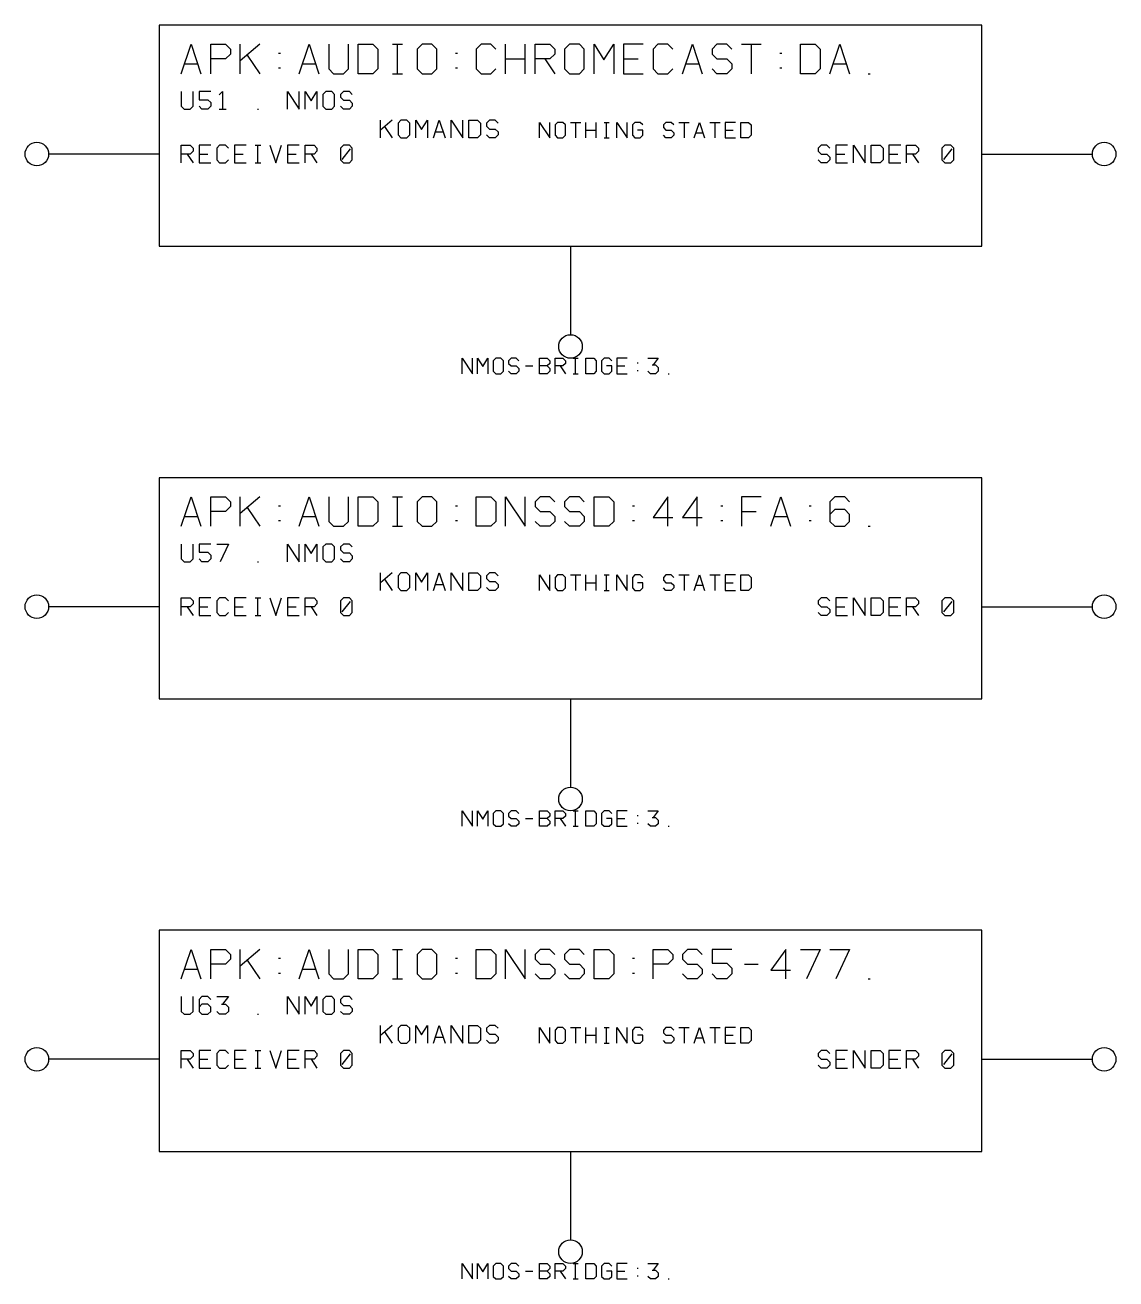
# Model space of a CAD drawing. Header units: millimetres. Extents: x 10 to 2534, y 10 to 1372.
# Drawn here: x 1071.1 to 1219.1, y 829.8 to 999.9 of the extents above; entities that cross this region are included whole.
import ezdxf

# ---------------------------------------------------------------- set-up
doc = ezdxf.new("R2010")
doc.units = ezdxf.units.MM
for name, color, linetype, lineweight in [('DEVICE', 7, 'CONTINUOUS', 25), ('LABEL', 8, 'CONTINUOUS', 25), ('PANE', 250, 'CONTINUOUS', 25), ('POINT', 4, 'CONTINUOUS', 25), ('PORT_BUS', 5, 'CONTINUOUS', 25), ('PORT_IN', 3, 'CONTINUOUS', 25), ('PORT_OUT', 30, 'CONTINUOUS', 25)]:
    doc.layers.add(name, color=color, linetype=linetype, lineweight=lineweight)

msp = doc.modelspace()

# ---------------------------------------------------------------- linework, layer by layer
at = {"layer": 'DEVICE'}
for points in [[(1089.3, 969.9), (1200.9, 969.9), (1200.9, 999.9), (1089.3, 999.9)], [(1089.3, 908.5), (1200.9, 908.5), (1200.9, 938.5), (1089.3, 938.5)], [(1089.3, 847.1), (1200.9, 847.1), (1200.9, 877.1), (1089.3, 877.1)]]:
    msp.add_lwpolyline(points, close=True, dxfattribs=at)
at = {"layer": 'LABEL'}
for points in [[(1092.3, 993.3), (1093.633333, 997.3), (1094.966667, 993.3)], [(1096.3, 993.3), (1096.3, 997.3), (1098.3, 997.3), (1098.966667, 996.633333), (1098.966667, 995.966667), (1098.3, 995.3), (1096.3, 995.3)], [(1100.3, 993.3), (1100.3, 997.3)], [(1102.966667, 997.3), (1100.3, 995.033333)], [(1108.3, 993.3), (1109.633333, 997.3), (1110.966667, 993.3)], [(1112.3, 997.3), (1112.3, 993.966667), (1112.966667, 993.3), (1114.3, 993.3), (1114.966667, 993.966667), (1114.966667, 997.3)], [(1116.3, 993.3), (1116.3, 997.3), (1118.3, 997.3), (1118.966667, 996.633333), (1118.966667, 993.966667), (1118.3, 993.3), (1116.3, 993.3)], [(1120.966667, 997.3), (1122.3, 997.3)], [(1121.633333, 993.3), (1121.633333, 997.3)], [(1124.966667, 993.3), (1126.3, 993.3), (1126.966667, 993.966667), (1126.966667, 996.633333), (1126.3, 997.3), (1124.966667, 997.3), (1124.3, 996.633333), (1124.3, 993.966667), (1124.966667, 993.3)], [(1134.966667, 996.633333), (1134.3, 997.3), (1132.966667, 997.3), (1132.3, 996.633333), (1132.3, 993.966667), (1132.966667, 993.3), (1134.3, 993.3), (1134.966667, 993.966667)], [(1136.3, 993.3), (1136.3, 997.3)], [(1138.966667, 993.3), (1138.966667, 997.3)], [(1140.3, 993.3), (1140.3, 997.3), (1142.3, 997.3), (1142.966667, 996.633333), (1142.966667, 995.966667), (1142.3, 995.3), (1140.3, 995.3)], [(1144.966667, 993.3), (1146.3, 993.3), (1146.966667, 993.966667), (1146.966667, 996.633333), (1146.3, 997.3), (1144.966667, 997.3), (1144.3, 996.633333), (1144.3, 993.966667), (1144.966667, 993.3)], [(1148.3, 993.3), (1148.3, 997.3), (1149.633333, 995.166667), (1150.966667, 997.3), (1150.966667, 993.3)], [(1154.966667, 997.3), (1152.3, 997.3), (1152.3, 993.3), (1154.966667, 993.3)], [(1158.966667, 996.633333), (1158.3, 997.3), (1156.966667, 997.3), (1156.3, 996.633333), (1156.3, 993.966667), (1156.966667, 993.3), (1158.3, 993.3), (1158.966667, 993.966667)], [(1160.3, 993.3), (1161.633333, 997.3), (1162.966667, 993.3)], [(1166.966667, 996.633333), (1166.3, 997.3), (1164.966667, 997.3), (1164.3, 996.633333), (1164.3, 995.966667), (1164.966667, 995.3), (1166.3, 995.3), (1166.966667, 994.633333), (1166.966667, 993.966667), (1166.3, 993.3), (1164.966667, 993.3), (1164.3, 993.966667)], [(1168.3, 997.3), (1170.966667, 997.3)], [(1169.633333, 997.3), (1169.633333, 993.3)], [(1176.3, 993.3), (1176.3, 997.3), (1178.3, 997.3), (1178.966667, 996.633333), (1178.966667, 993.966667), (1178.3, 993.3), (1176.3, 993.3)], [(1180.3, 993.3), (1181.633333, 997.3), (1182.966667, 993.3)], [(1101.233333, 995.833333), (1102.966667, 993.3)], [(1105.5, 996.1), (1105.766667, 996.1)], [(1129.5, 996.1), (1129.766667, 996.1)], [(1136.3, 995.3), (1138.966667, 995.3)], [(1141.633333, 995.3), (1142.966667, 993.3)], [(1152.3, 995.3), (1154.3, 995.3)], [(1173.5, 996.1), (1173.766667, 996.1)], [(1092.766667, 994.633333), (1094.5, 994.633333)], [(1105.5, 994.1), (1105.766667, 994.1)], [(1108.766667, 994.633333), (1110.5, 994.633333)], [(1129.5, 994.1), (1129.766667, 994.1)], [(1160.766667, 994.633333), (1162.5, 994.633333)], [(1173.5, 994.1), (1173.766667, 994.1)], [(1180.766667, 994.633333), (1182.5, 994.633333)], [(1120.966667, 993.3), (1122.3, 993.3)], [(1185.5, 993.3), (1185.766667, 993.3)], [(1092.3, 990.9), (1092.3, 988.9), (1092.7, 988.5), (1093.5, 988.5), (1093.9, 988.9), (1093.9, 990.9)], [(1096.3, 990.9), (1094.7, 990.9), (1094.7, 989.78), (1095.9, 989.78), (1096.3, 989.38), (1096.3, 988.9), (1095.9, 988.5), (1095.1, 988.5), (1094.7, 988.9)], [(1097.42, 990.42), (1097.9, 990.9), (1097.9, 988.5)], [(1106.7, 988.5), (1106.7, 990.9), (1108.3, 988.5), (1108.3, 990.9)], [(1109.1, 988.5), (1109.1, 990.9), (1109.9, 989.62), (1110.7, 990.9), (1110.7, 988.5)], [(1111.9, 988.5), (1112.7, 988.5), (1113.1, 988.9), (1113.1, 990.5), (1112.7, 990.9), (1111.9, 990.9), (1111.5, 990.5), (1111.5, 988.9), (1111.9, 988.5)], [(1115.5, 990.5), (1115.1, 990.9), (1114.3, 990.9), (1113.9, 990.5), (1113.9, 990.1), (1114.3, 989.7), (1115.1, 989.7), (1115.5, 989.3), (1115.5, 988.9), (1115.1, 988.5), (1114.3, 988.5), (1113.9, 988.9)], [(1097.42, 988.5), (1098.38, 988.5)], [(1102.62, 988.5), (1102.78, 988.5)], [(1092.3, 981.2), (1092.3, 983.6), (1093.5, 983.6), (1093.9, 983.2), (1093.9, 982.8), (1093.5, 982.4), (1092.3, 982.4)], [(1096.3, 983.6), (1094.7, 983.6), (1094.7, 981.2), (1096.3, 981.2)], [(1098.7, 983.2), (1098.3, 983.6), (1097.5, 983.6), (1097.1, 983.2), (1097.1, 981.6), (1097.5, 981.2), (1098.3, 981.2), (1098.7, 981.6)], [(1101.1, 983.6), (1099.5, 983.6), (1099.5, 981.2), (1101.1, 981.2)], [(1102.3, 983.6), (1103.1, 983.6)], [(1102.7, 981.2), (1102.7, 983.6)], [(1104.3, 983.6), (1105.1, 981.2), (1105.9, 983.6)], [(1108.3, 983.6), (1106.7, 983.6), (1106.7, 981.2), (1108.3, 981.2)], [(1109.1, 981.2), (1109.1, 983.6), (1110.3, 983.6), (1110.7, 983.2), (1110.7, 982.8), (1110.3, 982.4), (1109.1, 982.4)], [(1114.3, 981.2), (1115.1, 981.2), (1115.5, 981.6), (1115.5, 983.2), (1115.1, 983.6), (1114.3, 983.6), (1113.9, 983.2), (1113.9, 981.6), (1114.3, 981.2)], [(1180.3, 983.2), (1179.9, 983.6), (1179.1, 983.6), (1178.7, 983.2), (1178.7, 982.8), (1179.1, 982.4), (1179.9, 982.4), (1180.3, 982), (1180.3, 981.6), (1179.9, 981.2), (1179.1, 981.2), (1178.7, 981.6)], [(1182.7, 983.6), (1181.1, 983.6), (1181.1, 981.2), (1182.7, 981.2)], [(1183.5, 981.2), (1183.5, 983.6), (1185.1, 981.2), (1185.1, 983.6)], [(1185.9, 981.2), (1185.9, 983.6), (1187.1, 983.6), (1187.5, 983.2), (1187.5, 981.6), (1187.1, 981.2), (1185.9, 981.2)], [(1189.9, 983.6), (1188.3, 983.6), (1188.3, 981.2), (1189.9, 981.2)], [(1190.7, 981.2), (1190.7, 983.6), (1191.9, 983.6), (1192.3, 983.2), (1192.3, 982.8), (1191.9, 982.4), (1190.7, 982.4)], [(1195.9, 981.2), (1196.7, 981.2), (1197.1, 981.6), (1197.1, 983.2), (1196.7, 983.6), (1195.9, 983.6), (1195.5, 983.2), (1195.5, 981.6), (1195.9, 981.2)], [(1093.1, 982.4), (1093.9, 981.2)], [(1094.7, 982.4), (1095.9, 982.4)], [(1099.5, 982.4), (1100.7, 982.4)], [(1106.7, 982.4), (1107.9, 982.4)], [(1109.9, 982.4), (1110.7, 981.2)], [(1114.14, 981.68), (1115.26, 983.12)], [(1181.1, 982.4), (1182.3, 982.4)], [(1188.3, 982.4), (1189.5, 982.4)], [(1191.5, 982.4), (1192.3, 981.2)], [(1195.74, 981.68), (1196.86, 983.12)], [(1102.3, 981.2), (1103.1, 981.2)], [(1130.4, 952.6), (1130.4, 954.7), (1131.8, 952.6), (1131.8, 954.7)], [(1132.5, 952.6), (1132.5, 954.7), (1133.2, 953.58), (1133.9, 954.7), (1133.9, 952.6)], [(1134.95, 952.6), (1135.65, 952.6), (1136, 952.95), (1136, 954.35), (1135.65, 954.7), (1134.95, 954.7), (1134.6, 954.35), (1134.6, 952.95), (1134.95, 952.6)], [(1138.1, 954.35), (1137.75, 954.7), (1137.05, 954.7), (1136.7, 954.35), (1136.7, 954), (1137.05, 953.65), (1137.75, 953.65), (1138.1, 953.3), (1138.1, 952.95), (1137.75, 952.6), (1137.05, 952.6), (1136.7, 952.95)], [(1140.9, 952.6), (1140.9, 954.7), (1141.95, 954.7), (1142.3, 954.35), (1142.3, 954), (1141.95, 953.65), (1140.9, 953.65)], [(1143, 952.6), (1143, 954.7), (1144.05, 954.7), (1144.4, 954.35), (1144.4, 954), (1144.05, 953.65), (1143, 953.65)], [(1145.45, 954.7), (1146.15, 954.7)], [(1145.8, 952.6), (1145.8, 954.7)], [(1147.2, 952.6), (1147.2, 954.7), (1148.25, 954.7), (1148.6, 954.35), (1148.6, 952.95), (1148.25, 952.6), (1147.2, 952.6)], [(1150.7, 954.35), (1150.35, 954.7), (1149.65, 954.7), (1149.3, 954.35), (1149.3, 952.95), (1149.65, 952.6), (1150.35, 952.6), (1150.7, 952.95), (1150.7, 953.65), (1150, 953.65)], [(1152.8, 954.7), (1151.4, 954.7), (1151.4, 952.6), (1152.8, 952.6)], [(1155.6, 954.7), (1157, 954.7), (1156.3, 953.79)], [(1139.01, 953.65), (1139.99, 953.65)], [(1141.95, 953.65), (1142.3, 953.3), (1142.3, 952.95), (1141.95, 952.6), (1140.9, 952.6)], [(1143.7, 953.65), (1144.4, 952.6)], [(1145.45, 952.6), (1146.15, 952.6)], [(1151.4, 953.65), (1152.45, 953.65)], [(1154.13, 954.07), (1154.27, 954.07)], [(1154.13, 953.02), (1154.27, 953.02)], [(1156.16, 953.79), (1156.65, 953.79), (1157, 953.44), (1157, 952.95), (1156.65, 952.6), (1155.95, 952.6), (1155.6, 952.95)], [(1158.33, 952.6), (1158.47, 952.6)], [(1092.3, 931.9), (1093.633333, 935.9), (1094.966667, 931.9)], [(1096.3, 931.9), (1096.3, 935.9), (1098.3, 935.9), (1098.966667, 935.233333), (1098.966667, 934.566667), (1098.3, 933.9), (1096.3, 933.9)], [(1100.3, 931.9), (1100.3, 935.9)], [(1102.966667, 935.9), (1100.3, 933.633333)], [(1108.3, 931.9), (1109.633333, 935.9), (1110.966667, 931.9)], [(1112.3, 935.9), (1112.3, 932.566667), (1112.966667, 931.9), (1114.3, 931.9), (1114.966667, 932.566667), (1114.966667, 935.9)], [(1116.3, 931.9), (1116.3, 935.9), (1118.3, 935.9), (1118.966667, 935.233333), (1118.966667, 932.566667), (1118.3, 931.9), (1116.3, 931.9)], [(1120.966667, 935.9), (1122.3, 935.9)], [(1121.633333, 931.9), (1121.633333, 935.9)], [(1124.966667, 931.9), (1126.3, 931.9), (1126.966667, 932.566667), (1126.966667, 935.233333), (1126.3, 935.9), (1124.966667, 935.9), (1124.3, 935.233333), (1124.3, 932.566667), (1124.966667, 931.9)], [(1132.3, 931.9), (1132.3, 935.9), (1134.3, 935.9), (1134.966667, 935.233333), (1134.966667, 932.566667), (1134.3, 931.9), (1132.3, 931.9)], [(1136.3, 931.9), (1136.3, 935.9), (1138.966667, 931.9), (1138.966667, 935.9)], [(1142.966667, 935.233333), (1142.3, 935.9), (1140.966667, 935.9), (1140.3, 935.233333), (1140.3, 934.566667), (1140.966667, 933.9), (1142.3, 933.9), (1142.966667, 933.233333), (1142.966667, 932.566667), (1142.3, 931.9), (1140.966667, 931.9), (1140.3, 932.566667)], [(1146.966667, 935.233333), (1146.3, 935.9), (1144.966667, 935.9), (1144.3, 935.233333), (1144.3, 934.566667), (1144.966667, 933.9), (1146.3, 933.9), (1146.966667, 933.233333), (1146.966667, 932.566667), (1146.3, 931.9), (1144.966667, 931.9), (1144.3, 932.566667)], [(1148.3, 931.9), (1148.3, 935.9), (1150.3, 935.9), (1150.966667, 935.233333), (1150.966667, 932.566667), (1150.3, 931.9), (1148.3, 931.9)], [(1158.3, 931.9), (1158.3, 935.9), (1156.3, 933.1), (1158.966667, 933.1)], [(1162.3, 931.9), (1162.3, 935.9), (1160.3, 933.1), (1162.966667, 933.1)], [(1170.966667, 935.9), (1168.3, 935.9), (1168.3, 931.9)], [(1172.3, 931.9), (1173.633333, 935.9), (1174.966667, 931.9)], [(1182.966667, 935.233333), (1182.3, 935.9), (1180.966667, 935.9), (1180.3, 935.233333), (1180.3, 932.566667), (1180.966667, 931.9), (1182.3, 931.9), (1182.966667, 932.566667), (1182.966667, 933.5), (1182.3, 934.166667), (1180.966667, 934.166667), (1180.3, 933.5)], [(1101.233333, 934.433333), (1102.966667, 931.9)], [(1105.5, 934.7), (1105.766667, 934.7)], [(1129.5, 934.7), (1129.766667, 934.7)], [(1153.5, 934.7), (1153.766667, 934.7)], [(1165.5, 934.7), (1165.766667, 934.7)], [(1168.3, 933.9), (1170.3, 933.9)], [(1177.5, 934.7), (1177.766667, 934.7)], [(1092.766667, 933.233333), (1094.5, 933.233333)], [(1105.5, 932.7), (1105.766667, 932.7)], [(1108.766667, 933.233333), (1110.5, 933.233333)], [(1129.5, 932.7), (1129.766667, 932.7)], [(1153.5, 932.7), (1153.766667, 932.7)], [(1165.5, 932.7), (1165.766667, 932.7)], [(1172.766667, 933.233333), (1174.5, 933.233333)], [(1177.5, 932.7), (1177.766667, 932.7)], [(1120.966667, 931.9), (1122.3, 931.9)], [(1185.5, 931.9), (1185.766667, 931.9)], [(1092.3, 929.5), (1092.3, 927.5), (1092.7, 927.1), (1093.5, 927.1), (1093.9, 927.5), (1093.9, 929.5)], [(1096.3, 929.5), (1094.7, 929.5), (1094.7, 928.38), (1095.9, 928.38), (1096.3, 927.98), (1096.3, 927.5), (1095.9, 927.1), (1095.1, 927.1), (1094.7, 927.5)], [(1097.1, 929.5), (1098.7, 929.5), (1097.58, 927.1)], [(1106.7, 927.1), (1106.7, 929.5), (1108.3, 927.1), (1108.3, 929.5)], [(1109.1, 927.1), (1109.1, 929.5), (1109.9, 928.22), (1110.7, 929.5), (1110.7, 927.1)], [(1111.9, 927.1), (1112.7, 927.1), (1113.1, 927.5), (1113.1, 929.1), (1112.7, 929.5), (1111.9, 929.5), (1111.5, 929.1), (1111.5, 927.5), (1111.9, 927.1)], [(1115.5, 929.1), (1115.1, 929.5), (1114.3, 929.5), (1113.9, 929.1), (1113.9, 928.7), (1114.3, 928.3), (1115.1, 928.3), (1115.5, 927.9), (1115.5, 927.5), (1115.1, 927.1), (1114.3, 927.1), (1113.9, 927.5)], [(1102.62, 927.1), (1102.78, 927.1)], [(1092.3, 919.8), (1092.3, 922.2), (1093.5, 922.2), (1093.9, 921.8), (1093.9, 921.4), (1093.5, 921), (1092.3, 921)], [(1096.3, 922.2), (1094.7, 922.2), (1094.7, 919.8), (1096.3, 919.8)], [(1098.7, 921.8), (1098.3, 922.2), (1097.5, 922.2), (1097.1, 921.8), (1097.1, 920.2), (1097.5, 919.8), (1098.3, 919.8), (1098.7, 920.2)], [(1101.1, 922.2), (1099.5, 922.2), (1099.5, 919.8), (1101.1, 919.8)], [(1102.3, 922.2), (1103.1, 922.2)], [(1102.7, 919.8), (1102.7, 922.2)], [(1104.3, 922.2), (1105.1, 919.8), (1105.9, 922.2)], [(1108.3, 922.2), (1106.7, 922.2), (1106.7, 919.8), (1108.3, 919.8)], [(1109.1, 919.8), (1109.1, 922.2), (1110.3, 922.2), (1110.7, 921.8), (1110.7, 921.4), (1110.3, 921), (1109.1, 921)], [(1114.3, 919.8), (1115.1, 919.8), (1115.5, 920.2), (1115.5, 921.8), (1115.1, 922.2), (1114.3, 922.2), (1113.9, 921.8), (1113.9, 920.2), (1114.3, 919.8)], [(1180.3, 921.8), (1179.9, 922.2), (1179.1, 922.2), (1178.7, 921.8), (1178.7, 921.4), (1179.1, 921), (1179.9, 921), (1180.3, 920.6), (1180.3, 920.2), (1179.9, 919.8), (1179.1, 919.8), (1178.7, 920.2)], [(1182.7, 922.2), (1181.1, 922.2), (1181.1, 919.8), (1182.7, 919.8)], [(1183.5, 919.8), (1183.5, 922.2), (1185.1, 919.8), (1185.1, 922.2)], [(1185.9, 919.8), (1185.9, 922.2), (1187.1, 922.2), (1187.5, 921.8), (1187.5, 920.2), (1187.1, 919.8), (1185.9, 919.8)], [(1189.9, 922.2), (1188.3, 922.2), (1188.3, 919.8), (1189.9, 919.8)], [(1190.7, 919.8), (1190.7, 922.2), (1191.9, 922.2), (1192.3, 921.8), (1192.3, 921.4), (1191.9, 921), (1190.7, 921)], [(1195.9, 919.8), (1196.7, 919.8), (1197.1, 920.2), (1197.1, 921.8), (1196.7, 922.2), (1195.9, 922.2), (1195.5, 921.8), (1195.5, 920.2), (1195.9, 919.8)], [(1093.1, 921), (1093.9, 919.8)], [(1094.7, 921), (1095.9, 921)], [(1099.5, 921), (1100.7, 921)], [(1106.7, 921), (1107.9, 921)], [(1109.9, 921), (1110.7, 919.8)], [(1114.14, 920.28), (1115.26, 921.72)], [(1181.1, 921), (1182.3, 921)], [(1188.3, 921), (1189.5, 921)], [(1191.5, 921), (1192.3, 919.8)], [(1195.74, 920.28), (1196.86, 921.72)], [(1102.3, 919.8), (1103.1, 919.8)], [(1130.4, 891.2), (1130.4, 893.3), (1131.8, 891.2), (1131.8, 893.3)], [(1132.5, 891.2), (1132.5, 893.3), (1133.2, 892.18), (1133.9, 893.3), (1133.9, 891.2)], [(1134.95, 891.2), (1135.65, 891.2), (1136, 891.55), (1136, 892.95), (1135.65, 893.3), (1134.95, 893.3), (1134.6, 892.95), (1134.6, 891.55), (1134.95, 891.2)], [(1138.1, 892.95), (1137.75, 893.3), (1137.05, 893.3), (1136.7, 892.95), (1136.7, 892.6), (1137.05, 892.25), (1137.75, 892.25), (1138.1, 891.9), (1138.1, 891.55), (1137.75, 891.2), (1137.05, 891.2), (1136.7, 891.55)], [(1140.9, 891.2), (1140.9, 893.3), (1141.95, 893.3), (1142.3, 892.95), (1142.3, 892.6), (1141.95, 892.25), (1140.9, 892.25)], [(1143, 891.2), (1143, 893.3), (1144.05, 893.3), (1144.4, 892.95), (1144.4, 892.6), (1144.05, 892.25), (1143, 892.25)], [(1145.45, 893.3), (1146.15, 893.3)], [(1145.8, 891.2), (1145.8, 893.3)], [(1147.2, 891.2), (1147.2, 893.3), (1148.25, 893.3), (1148.6, 892.95), (1148.6, 891.55), (1148.25, 891.2), (1147.2, 891.2)], [(1150.7, 892.95), (1150.35, 893.3), (1149.65, 893.3), (1149.3, 892.95), (1149.3, 891.55), (1149.65, 891.2), (1150.35, 891.2), (1150.7, 891.55), (1150.7, 892.25), (1150, 892.25)], [(1152.8, 893.3), (1151.4, 893.3), (1151.4, 891.2), (1152.8, 891.2)], [(1155.6, 893.3), (1157, 893.3), (1156.3, 892.39)], [(1139.01, 892.25), (1139.99, 892.25)], [(1141.95, 892.25), (1142.3, 891.9), (1142.3, 891.55), (1141.95, 891.2), (1140.9, 891.2)], [(1143.7, 892.25), (1144.4, 891.2)], [(1151.4, 892.25), (1152.45, 892.25)], [(1154.13, 892.67), (1154.27, 892.67)], [(1154.13, 891.62), (1154.27, 891.62)], [(1156.16, 892.39), (1156.65, 892.39), (1157, 892.04), (1157, 891.55), (1156.65, 891.2), (1155.95, 891.2), (1155.6, 891.55)], [(1145.45, 891.2), (1146.15, 891.2)], [(1158.33, 891.2), (1158.47, 891.2)], [(1092.3, 870.5), (1093.633333, 874.5), (1094.966667, 870.5)], [(1096.3, 870.5), (1096.3, 874.5), (1098.3, 874.5), (1098.966667, 873.833333), (1098.966667, 873.166667), (1098.3, 872.5), (1096.3, 872.5)], [(1100.3, 870.5), (1100.3, 874.5)], [(1102.966667, 874.5), (1100.3, 872.233333)], [(1108.3, 870.5), (1109.633333, 874.5), (1110.966667, 870.5)], [(1112.3, 874.5), (1112.3, 871.166667), (1112.966667, 870.5), (1114.3, 870.5), (1114.966667, 871.166667), (1114.966667, 874.5)], [(1116.3, 870.5), (1116.3, 874.5), (1118.3, 874.5), (1118.966667, 873.833333), (1118.966667, 871.166667), (1118.3, 870.5), (1116.3, 870.5)], [(1120.966667, 874.5), (1122.3, 874.5)], [(1121.633333, 870.5), (1121.633333, 874.5)], [(1124.966667, 870.5), (1126.3, 870.5), (1126.966667, 871.166667), (1126.966667, 873.833333), (1126.3, 874.5), (1124.966667, 874.5), (1124.3, 873.833333), (1124.3, 871.166667), (1124.966667, 870.5)], [(1132.3, 870.5), (1132.3, 874.5), (1134.3, 874.5), (1134.966667, 873.833333), (1134.966667, 871.166667), (1134.3, 870.5), (1132.3, 870.5)], [(1136.3, 870.5), (1136.3, 874.5), (1138.966667, 870.5), (1138.966667, 874.5)], [(1142.966667, 873.833333), (1142.3, 874.5), (1140.966667, 874.5), (1140.3, 873.833333), (1140.3, 873.166667), (1140.966667, 872.5), (1142.3, 872.5), (1142.966667, 871.833333), (1142.966667, 871.166667), (1142.3, 870.5), (1140.966667, 870.5), (1140.3, 871.166667)], [(1146.966667, 873.833333), (1146.3, 874.5), (1144.966667, 874.5), (1144.3, 873.833333), (1144.3, 873.166667), (1144.966667, 872.5), (1146.3, 872.5), (1146.966667, 871.833333), (1146.966667, 871.166667), (1146.3, 870.5), (1144.966667, 870.5), (1144.3, 871.166667)], [(1148.3, 870.5), (1148.3, 874.5), (1150.3, 874.5), (1150.966667, 873.833333), (1150.966667, 871.166667), (1150.3, 870.5), (1148.3, 870.5)], [(1156.3, 870.5), (1156.3, 874.5), (1158.3, 874.5), (1158.966667, 873.833333), (1158.966667, 873.166667), (1158.3, 872.5), (1156.3, 872.5)], [(1162.966667, 873.833333), (1162.3, 874.5), (1160.966667, 874.5), (1160.3, 873.833333), (1160.3, 873.166667), (1160.966667, 872.5), (1162.3, 872.5), (1162.966667, 871.833333), (1162.966667, 871.166667), (1162.3, 870.5), (1160.966667, 870.5), (1160.3, 871.166667)], [(1166.966667, 874.5), (1164.3, 874.5), (1164.3, 872.633333), (1166.3, 872.633333), (1166.966667, 871.966667), (1166.966667, 871.166667), (1166.3, 870.5), (1164.966667, 870.5), (1164.3, 871.166667)], [(1174.3, 870.5), (1174.3, 874.5), (1172.3, 871.7), (1174.966667, 871.7)], [(1176.3, 874.5), (1178.966667, 874.5), (1177.1, 870.5)], [(1180.3, 874.5), (1182.966667, 874.5), (1181.1, 870.5)], [(1101.233333, 873.033333), (1102.966667, 870.5)], [(1105.5, 873.3), (1105.766667, 873.3)], [(1129.5, 873.3), (1129.766667, 873.3)], [(1153.5, 873.3), (1153.766667, 873.3)], [(1092.766667, 871.833333), (1094.5, 871.833333)], [(1105.5, 871.3), (1105.766667, 871.3)], [(1108.766667, 871.833333), (1110.5, 871.833333)], [(1129.5, 871.3), (1129.766667, 871.3)], [(1153.5, 871.3), (1153.766667, 871.3)], [(1168.7, 872.5), (1170.566667, 872.5)], [(1120.966667, 870.5), (1122.3, 870.5)], [(1185.5, 870.5), (1185.766667, 870.5)], [(1092.3, 868.1), (1092.3, 866.1), (1092.7, 865.7), (1093.5, 865.7), (1093.9, 866.1), (1093.9, 868.1)], [(1096.3, 867.7), (1095.9, 868.1), (1095.1, 868.1), (1094.7, 867.7), (1094.7, 866.1), (1095.1, 865.7), (1095.9, 865.7), (1096.3, 866.1), (1096.3, 866.66), (1095.9, 867.06), (1095.1, 867.06), (1094.7, 866.66)], [(1097.1, 868.1), (1098.7, 868.1), (1097.9, 867.06)], [(1106.7, 865.7), (1106.7, 868.1), (1108.3, 865.7), (1108.3, 868.1)], [(1109.1, 865.7), (1109.1, 868.1), (1109.9, 866.82), (1110.7, 868.1), (1110.7, 865.7)], [(1111.9, 865.7), (1112.7, 865.7), (1113.1, 866.1), (1113.1, 867.7), (1112.7, 868.1), (1111.9, 868.1), (1111.5, 867.7), (1111.5, 866.1), (1111.9, 865.7)], [(1115.5, 867.7), (1115.1, 868.1), (1114.3, 868.1), (1113.9, 867.7), (1113.9, 867.3), (1114.3, 866.9), (1115.1, 866.9), (1115.5, 866.5), (1115.5, 866.1), (1115.1, 865.7), (1114.3, 865.7), (1113.9, 866.1)], [(1097.74, 867.06), (1098.3, 867.06), (1098.7, 866.66), (1098.7, 866.1), (1098.3, 865.7), (1097.5, 865.7), (1097.1, 866.1)], [(1102.62, 865.7), (1102.78, 865.7)], [(1092.3, 858.4), (1092.3, 860.8), (1093.5, 860.8), (1093.9, 860.4), (1093.9, 860), (1093.5, 859.6), (1092.3, 859.6)], [(1096.3, 860.8), (1094.7, 860.8), (1094.7, 858.4), (1096.3, 858.4)], [(1098.7, 860.4), (1098.3, 860.8), (1097.5, 860.8), (1097.1, 860.4), (1097.1, 858.8), (1097.5, 858.4), (1098.3, 858.4), (1098.7, 858.8)], [(1101.1, 860.8), (1099.5, 860.8), (1099.5, 858.4), (1101.1, 858.4)], [(1102.3, 860.8), (1103.1, 860.8)], [(1102.7, 858.4), (1102.7, 860.8)], [(1104.3, 860.8), (1105.1, 858.4), (1105.9, 860.8)], [(1108.3, 860.8), (1106.7, 860.8), (1106.7, 858.4), (1108.3, 858.4)], [(1109.1, 858.4), (1109.1, 860.8), (1110.3, 860.8), (1110.7, 860.4), (1110.7, 860), (1110.3, 859.6), (1109.1, 859.6)], [(1114.3, 858.4), (1115.1, 858.4), (1115.5, 858.8), (1115.5, 860.4), (1115.1, 860.8), (1114.3, 860.8), (1113.9, 860.4), (1113.9, 858.8), (1114.3, 858.4)], [(1180.3, 860.4), (1179.9, 860.8), (1179.1, 860.8), (1178.7, 860.4), (1178.7, 860), (1179.1, 859.6), (1179.9, 859.6), (1180.3, 859.2), (1180.3, 858.8), (1179.9, 858.4), (1179.1, 858.4), (1178.7, 858.8)], [(1182.7, 860.8), (1181.1, 860.8), (1181.1, 858.4), (1182.7, 858.4)], [(1183.5, 858.4), (1183.5, 860.8), (1185.1, 858.4), (1185.1, 860.8)], [(1185.9, 858.4), (1185.9, 860.8), (1187.1, 860.8), (1187.5, 860.4), (1187.5, 858.8), (1187.1, 858.4), (1185.9, 858.4)], [(1189.9, 860.8), (1188.3, 860.8), (1188.3, 858.4), (1189.9, 858.4)], [(1190.7, 858.4), (1190.7, 860.8), (1191.9, 860.8), (1192.3, 860.4), (1192.3, 860), (1191.9, 859.6), (1190.7, 859.6)], [(1195.9, 858.4), (1196.7, 858.4), (1197.1, 858.8), (1197.1, 860.4), (1196.7, 860.8), (1195.9, 860.8), (1195.5, 860.4), (1195.5, 858.8), (1195.9, 858.4)], [(1093.1, 859.6), (1093.9, 858.4)], [(1094.7, 859.6), (1095.9, 859.6)], [(1099.5, 859.6), (1100.7, 859.6)], [(1106.7, 859.6), (1107.9, 859.6)], [(1109.9, 859.6), (1110.7, 858.4)], [(1114.14, 858.88), (1115.26, 860.32)], [(1181.1, 859.6), (1182.3, 859.6)], [(1188.3, 859.6), (1189.5, 859.6)], [(1191.5, 859.6), (1192.3, 858.4)], [(1195.74, 858.88), (1196.86, 860.32)], [(1102.3, 858.4), (1103.1, 858.4)], [(1130.4, 829.8), (1130.4, 831.9), (1131.8, 829.8), (1131.8, 831.9)], [(1132.5, 829.8), (1132.5, 831.9), (1133.2, 830.78), (1133.9, 831.9), (1133.9, 829.8)], [(1134.95, 829.8), (1135.65, 829.8), (1136, 830.15), (1136, 831.55), (1135.65, 831.9), (1134.95, 831.9), (1134.6, 831.55), (1134.6, 830.15), (1134.95, 829.8)], [(1138.1, 831.55), (1137.75, 831.9), (1137.05, 831.9), (1136.7, 831.55), (1136.7, 831.2), (1137.05, 830.85), (1137.75, 830.85), (1138.1, 830.5), (1138.1, 830.15), (1137.75, 829.8), (1137.05, 829.8), (1136.7, 830.15)], [(1140.9, 829.8), (1140.9, 831.9), (1141.95, 831.9), (1142.3, 831.55), (1142.3, 831.2), (1141.95, 830.85), (1140.9, 830.85)], [(1143, 829.8), (1143, 831.9), (1144.05, 831.9), (1144.4, 831.55), (1144.4, 831.2), (1144.05, 830.85), (1143, 830.85)], [(1145.45, 831.9), (1146.15, 831.9)], [(1145.8, 829.8), (1145.8, 831.9)], [(1147.2, 829.8), (1147.2, 831.9), (1148.25, 831.9), (1148.6, 831.55), (1148.6, 830.15), (1148.25, 829.8), (1147.2, 829.8)], [(1150.7, 831.55), (1150.35, 831.9), (1149.65, 831.9), (1149.3, 831.55), (1149.3, 830.15), (1149.65, 829.8), (1150.35, 829.8), (1150.7, 830.15), (1150.7, 830.85), (1150, 830.85)], [(1152.8, 831.9), (1151.4, 831.9), (1151.4, 829.8), (1152.8, 829.8)], [(1155.6, 831.9), (1157, 831.9), (1156.3, 830.99)], [(1139.01, 830.85), (1139.99, 830.85)], [(1141.95, 830.85), (1142.3, 830.5), (1142.3, 830.15), (1141.95, 829.8), (1140.9, 829.8)], [(1143.7, 830.85), (1144.4, 829.8)], [(1151.4, 830.85), (1152.45, 830.85)], [(1154.13, 831.27), (1154.27, 831.27)], [(1154.13, 830.22), (1154.27, 830.22)], [(1156.16, 830.99), (1156.65, 830.99), (1157, 830.64), (1157, 830.15), (1156.65, 829.8), (1155.95, 829.8), (1155.6, 830.15)], [(1145.45, 829.8), (1146.15, 829.8)], [(1158.33, 829.8), (1158.47, 829.8)]]:
    msp.add_lwpolyline(points, dxfattribs=at)
at = {"layer": 'PANE'}
for points in [[(1119.3, 984.6), (1119.3, 987)], [(1120.9, 987), (1119.3, 985.64)], [(1122.1, 984.6), (1122.9, 984.6), (1123.3, 985), (1123.3, 986.6), (1122.9, 987), (1122.1, 987), (1121.7, 986.6), (1121.7, 985), (1122.1, 984.6)], [(1124.1, 984.6), (1124.1, 987), (1124.9, 985.72), (1125.7, 987), (1125.7, 984.6)], [(1126.5, 984.6), (1127.3, 987), (1128.1, 984.6)], [(1128.9, 984.6), (1128.9, 987), (1130.5, 984.6), (1130.5, 987)], [(1131.3, 984.6), (1131.3, 987), (1132.5, 987), (1132.9, 986.6), (1132.9, 985), (1132.5, 984.6), (1131.3, 984.6)], [(1135.3, 986.6), (1134.9, 987), (1134.1, 987), (1133.7, 986.6), (1133.7, 986.2), (1134.1, 985.8), (1134.9, 985.8), (1135.3, 985.4), (1135.3, 985), (1134.9, 984.6), (1134.1, 984.6), (1133.7, 985)], [(1140.9, 984.6), (1140.9, 986.7), (1142.3, 984.6), (1142.3, 986.7)], [(1143.35, 984.6), (1144.05, 984.6), (1144.4, 984.95), (1144.4, 986.35), (1144.05, 986.7), (1143.35, 986.7), (1143, 986.35), (1143, 984.95), (1143.35, 984.6)], [(1145.1, 986.7), (1146.5, 986.7)], [(1145.8, 986.7), (1145.8, 984.6)], [(1147.2, 984.6), (1147.2, 986.7)], [(1148.6, 984.6), (1148.6, 986.7)], [(1149.65, 986.7), (1150.35, 986.7)], [(1150, 984.6), (1150, 986.7)], [(1151.4, 984.6), (1151.4, 986.7), (1152.8, 984.6), (1152.8, 986.7)], [(1154.9, 986.35), (1154.55, 986.7), (1153.85, 986.7), (1153.5, 986.35), (1153.5, 984.95), (1153.85, 984.6), (1154.55, 984.6), (1154.9, 984.95), (1154.9, 985.65), (1154.2, 985.65)], [(1159.1, 986.35), (1158.75, 986.7), (1158.05, 986.7), (1157.7, 986.35), (1157.7, 986), (1158.05, 985.65), (1158.75, 985.65), (1159.1, 985.3), (1159.1, 984.95), (1158.75, 984.6), (1158.05, 984.6), (1157.7, 984.95)], [(1159.8, 986.7), (1161.2, 986.7)], [(1160.5, 986.7), (1160.5, 984.6)], [(1161.9, 984.6), (1162.6, 986.7), (1163.3, 984.6)], [(1164, 986.7), (1165.4, 986.7)], [(1164.7, 986.7), (1164.7, 984.6)], [(1167.5, 986.7), (1166.1, 986.7), (1166.1, 984.6), (1167.5, 984.6)], [(1168.2, 984.6), (1168.2, 986.7), (1169.25, 986.7), (1169.6, 986.35), (1169.6, 984.95), (1169.25, 984.6), (1168.2, 984.6)], [(1119.86, 986.12), (1120.9, 984.6)], [(1126.78, 985.4), (1127.82, 985.4)], [(1147.2, 985.65), (1148.6, 985.65)], [(1162.145, 985.3), (1163.055, 985.3)], [(1166.1, 985.65), (1167.15, 985.65)], [(1149.65, 984.6), (1150.35, 984.6)], [(1119.3, 923.2), (1119.3, 925.6)], [(1120.9, 925.6), (1119.3, 924.24)], [(1122.1, 923.2), (1122.9, 923.2), (1123.3, 923.6), (1123.3, 925.2), (1122.9, 925.6), (1122.1, 925.6), (1121.7, 925.2), (1121.7, 923.6), (1122.1, 923.2)], [(1124.1, 923.2), (1124.1, 925.6), (1124.9, 924.32), (1125.7, 925.6), (1125.7, 923.2)], [(1126.5, 923.2), (1127.3, 925.6), (1128.1, 923.2)], [(1128.9, 923.2), (1128.9, 925.6), (1130.5, 923.2), (1130.5, 925.6)], [(1131.3, 923.2), (1131.3, 925.6), (1132.5, 925.6), (1132.9, 925.2), (1132.9, 923.6), (1132.5, 923.2), (1131.3, 923.2)], [(1135.3, 925.2), (1134.9, 925.6), (1134.1, 925.6), (1133.7, 925.2), (1133.7, 924.8), (1134.1, 924.4), (1134.9, 924.4), (1135.3, 924), (1135.3, 923.6), (1134.9, 923.2), (1134.1, 923.2), (1133.7, 923.6)], [(1119.86, 924.72), (1120.9, 923.2)], [(1126.78, 924), (1127.82, 924)], [(1140.9, 923.2), (1140.9, 925.3), (1142.3, 923.2), (1142.3, 925.3)], [(1143.35, 923.2), (1144.05, 923.2), (1144.4, 923.55), (1144.4, 924.95), (1144.05, 925.3), (1143.35, 925.3), (1143, 924.95), (1143, 923.55), (1143.35, 923.2)], [(1145.1, 925.3), (1146.5, 925.3)], [(1145.8, 925.3), (1145.8, 923.2)], [(1147.2, 923.2), (1147.2, 925.3)], [(1147.2, 924.25), (1148.6, 924.25)], [(1148.6, 923.2), (1148.6, 925.3)], [(1149.65, 925.3), (1150.35, 925.3)], [(1150, 923.2), (1150, 925.3)], [(1151.4, 923.2), (1151.4, 925.3), (1152.8, 923.2), (1152.8, 925.3)], [(1154.9, 924.95), (1154.55, 925.3), (1153.85, 925.3), (1153.5, 924.95), (1153.5, 923.55), (1153.85, 923.2), (1154.55, 923.2), (1154.9, 923.55), (1154.9, 924.25), (1154.2, 924.25)], [(1159.1, 924.95), (1158.75, 925.3), (1158.05, 925.3), (1157.7, 924.95), (1157.7, 924.6), (1158.05, 924.25), (1158.75, 924.25), (1159.1, 923.9), (1159.1, 923.55), (1158.75, 923.2), (1158.05, 923.2), (1157.7, 923.55)], [(1159.8, 925.3), (1161.2, 925.3)], [(1160.5, 925.3), (1160.5, 923.2)], [(1161.9, 923.2), (1162.6, 925.3), (1163.3, 923.2)], [(1162.145, 923.9), (1163.055, 923.9)], [(1164, 925.3), (1165.4, 925.3)], [(1164.7, 925.3), (1164.7, 923.2)], [(1167.5, 925.3), (1166.1, 925.3), (1166.1, 923.2), (1167.5, 923.2)], [(1166.1, 924.25), (1167.15, 924.25)], [(1168.2, 923.2), (1168.2, 925.3), (1169.25, 925.3), (1169.6, 924.95), (1169.6, 923.55), (1169.25, 923.2), (1168.2, 923.2)], [(1149.65, 923.2), (1150.35, 923.2)], [(1119.3, 861.8), (1119.3, 864.2)], [(1120.9, 864.2), (1119.3, 862.84)], [(1122.1, 861.8), (1122.9, 861.8), (1123.3, 862.2), (1123.3, 863.8), (1122.9, 864.2), (1122.1, 864.2), (1121.7, 863.8), (1121.7, 862.2), (1122.1, 861.8)], [(1124.1, 861.8), (1124.1, 864.2), (1124.9, 862.92), (1125.7, 864.2), (1125.7, 861.8)], [(1126.5, 861.8), (1127.3, 864.2), (1128.1, 861.8)], [(1128.9, 861.8), (1128.9, 864.2), (1130.5, 861.8), (1130.5, 864.2)], [(1131.3, 861.8), (1131.3, 864.2), (1132.5, 864.2), (1132.9, 863.8), (1132.9, 862.2), (1132.5, 861.8), (1131.3, 861.8)], [(1135.3, 863.8), (1134.9, 864.2), (1134.1, 864.2), (1133.7, 863.8), (1133.7, 863.4), (1134.1, 863), (1134.9, 863), (1135.3, 862.6), (1135.3, 862.2), (1134.9, 861.8), (1134.1, 861.8), (1133.7, 862.2)], [(1119.86, 863.32), (1120.9, 861.8)], [(1126.78, 862.6), (1127.82, 862.6)], [(1140.9, 861.8), (1140.9, 863.9), (1142.3, 861.8), (1142.3, 863.9)], [(1143.35, 861.8), (1144.05, 861.8), (1144.4, 862.15), (1144.4, 863.55), (1144.05, 863.9), (1143.35, 863.9), (1143, 863.55), (1143, 862.15), (1143.35, 861.8)], [(1145.1, 863.9), (1146.5, 863.9)], [(1145.8, 863.9), (1145.8, 861.8)], [(1147.2, 861.8), (1147.2, 863.9)], [(1147.2, 862.85), (1148.6, 862.85)], [(1148.6, 861.8), (1148.6, 863.9)], [(1149.65, 863.9), (1150.35, 863.9)], [(1150, 861.8), (1150, 863.9)], [(1151.4, 861.8), (1151.4, 863.9), (1152.8, 861.8), (1152.8, 863.9)], [(1154.9, 863.55), (1154.55, 863.9), (1153.85, 863.9), (1153.5, 863.55), (1153.5, 862.15), (1153.85, 861.8), (1154.55, 861.8), (1154.9, 862.15), (1154.9, 862.85), (1154.2, 862.85)], [(1159.1, 863.55), (1158.75, 863.9), (1158.05, 863.9), (1157.7, 863.55), (1157.7, 863.2), (1158.05, 862.85), (1158.75, 862.85), (1159.1, 862.5), (1159.1, 862.15), (1158.75, 861.8), (1158.05, 861.8), (1157.7, 862.15)], [(1159.8, 863.9), (1161.2, 863.9)], [(1160.5, 863.9), (1160.5, 861.8)], [(1161.9, 861.8), (1162.6, 863.9), (1163.3, 861.8)], [(1162.145, 862.5), (1163.055, 862.5)], [(1164, 863.9), (1165.4, 863.9)], [(1164.7, 863.9), (1164.7, 861.8)], [(1167.5, 863.9), (1166.1, 863.9), (1166.1, 861.8), (1167.5, 861.8)], [(1166.1, 862.85), (1167.15, 862.85)], [(1168.2, 861.8), (1168.2, 863.9), (1169.25, 863.9), (1169.6, 863.55), (1169.6, 862.15), (1169.25, 861.8), (1168.2, 861.8)], [(1149.65, 861.8), (1150.35, 861.8)]]:
    msp.add_lwpolyline(points, dxfattribs=at)
at = {"layer": 'POINT'}
for centre in [(1072.7, 982.4), (1217.5, 982.4), (1145.1, 956.3), (1072.7, 921), (1217.5, 921), (1145.1, 894.9), (1072.7, 859.6), (1217.5, 859.6), (1145.1, 833.5)]:
    msp.add_circle(centre, 1.6, dxfattribs=at)
at = {"layer": 'PORT_BUS'}
for p, q in [((1145.1, 969.9), (1145.1, 957.9)), ((1145.1, 908.5), (1145.1, 896.5)), ((1145.1, 847.1), (1145.1, 835.1))]:
    msp.add_line(p, q, dxfattribs=at)
at = {"layer": 'PORT_IN'}
for p, q in [((1089.3, 982.4), (1074.3, 982.4)), ((1089.3, 921), (1074.3, 921)), ((1089.3, 859.6), (1074.3, 859.6))]:
    msp.add_line(p, q, dxfattribs=at)
at = {"layer": 'PORT_OUT'}
for p, q in [((1200.9, 982.4), (1215.9, 982.4)), ((1200.9, 921), (1215.9, 921)), ((1200.9, 859.6), (1215.9, 859.6))]:
    msp.add_line(p, q, dxfattribs=at)

doc.saveas('drawing.dxf')
